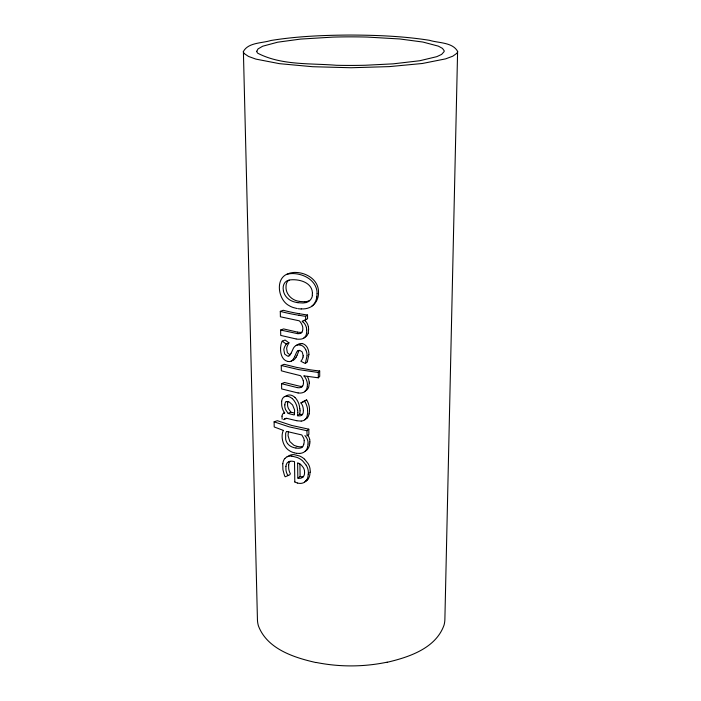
<?xml version="1.0" encoding="UTF-8"?>
<svg xmlns="http://www.w3.org/2000/svg" width="701" height="701" viewBox="0 0 701 701"><rect width="100%" height="100%" fill="white"/><g stroke="black" fill="none" stroke-linecap="round" stroke-linejoin="round"><path stroke-width="1.05" d="M318.508 292.238C318.867 297.732 315.985 303.805 311.559 306.241M304.216 440.491L304.19 441.604A13.459 13.459 0 0 1 304.129 442.515L303.805 444.215M317.071 293.544L316.834 296.952M307.686 411.189L307.643 412.661A18.515 18.515 0 0 1 307.608 413.248L307.266 415.456A8.14 8.14 0 0 1 305.329 419.47M309.518 409.682L309.483 411.154A19.269 19.269 0 0 1 309.439 411.732L309.132 413.879M309.877 441.604L309.842 442.822M303.165 355.46L302.166 351.911L299.826 350.412A3.181 3.181 0 0 0 297.951 350.763M308.054 443.269L308.028 444.311M312.409 293L312.243 295.314M297.811 412.293L297.706 410.269M303.156 355.565L303.147 356.038A6.765 6.765 0 0 1 303.042 356.87L303.016 357.028M303.375 410.804L303.226 412.556A5.704 5.704 0 0 1 303.095 413.117A4.013 4.013 0 0 1 301.921 415.071M308.633 329.452L308.177 333.177M297.811 412.416L297.715 413.914A13.836 13.836 0 0 1 297.627 414.51L297.452 415.474M300.054 410.917L299.967 412.477A13.818 13.818 0 0 1 299.897 412.968L299.713 414.037M309.229 383.342L308.747 386.838A6.992 6.992 0 0 1 306.468 390.255M308.396 472.693L308.361 474.113M306.766 331.012L306.355 334.272A6.844 6.844 0 0 1 303.866 338.092A8.009 8.009 0 0 1 299.984 339.179L298.083 339.223A14.344 14.344 0 0 1 297.259 339.135L296.243 338.977M307.38 384.945L307.257 386.707M310.192 471.37L310.157 472.465M316.046 662.576C294.017 657.599 267.134 649.021 258.415 625.853A24.377 24.377 0 0 1 257.442 619.658L243.396 51.515C248.207 42.393 262.156 43.287 270.893 40.5C297.049 36.268 323.599 35.199 350.062 35.05C376.603 35.138 403.241 36.163 429.494 40.316C438.432 43.12 452.601 42.165 457.604 51.401L444.881 619.342A24.298 24.298 0 0 1 444.04 625.108C435.812 648.337 409.06 657.144 387.224 662.279M280.575 348.152C280.347 353.225 281.881 359.928 287.498 361.392M308.913 354.364L308.887 353.637A19.803 19.803 0 0 0 308.808 352.524L308.703 351.753A13.538 13.538 0 0 0 308.3 350.001L308.019 349.194A8.543 8.543 0 0 0 302.166 343.472M303.498 382.571L303.472 383.21M307.047 355.898L305.426 363.057M308.904 354.575L307.336 361.716M284.781 404.906L284.808 406.615A8.105 8.105 0 0 0 284.983 407.702L285.009 407.824A10.813 10.813 0 0 0 285.789 409.962L288.19 413.459L294.254 414.983M304.584 472.991L304.479 470.748M287.568 403.504L287.585 405.327A8.272 8.272 0 0 0 287.743 406.343L287.778 406.536A10.944 10.944 0 0 0 288.523 408.665L290.827 412.118L291.747 412.372M280.593 347.661L280.935 344.98A15.694 15.694 0 0 1 281.46 342.991L282.214 341.168L285.097 340.02L288.935 342.833L287.541 345.391A11.97 11.97 0 0 0 286.84 347.433L286.797 347.643A6.405 6.405 0 0 0 286.656 348.607L287.392 352.805L289.96 354.802M309.824 443.102L309.421 445.529M308.002 444.697L307.625 446.958M285.885 466.349L285.947 469.854A14.966 14.966 0 0 0 287.007 473.762C287.375 476.925 292.002 474.612 289.697 472.334A15.264 15.264 0 0 1 288.681 468.452L288.619 464.956M256.838 51.243L257.994 48.947L262.7 46.213L277.657 42.2L300.589 39.081L332.852 37.118A605.866 605.866 0 0 1 367.385 37.083L399.745 38.967L422.887 42.042L438.353 46.143L442.454 48.378L444.136 50.674A2.208 2.208 0 0 1 444.11 51.611L441.639 54.398L436.784 56.667L419.689 60.75L393.173 63.844L365.475 65.246A608.512 608.512 0 0 1 336.401 65.281C310.333 63.143 281.583 65.535 257.81 53.25A3.225 3.225 0 0 1 256.768 51.252M282.74 463.685L282.941 469.784L284.475 475.462A8.78 8.78 0 0 0 284.737 476.014L285.167 476.785L287.962 475.62M294.359 414.396L294.613 410.847A11.619 11.619 0 0 0 294.464 409.629L292.536 404.88L289.215 401.997A7.133 7.133 0 0 0 288.689 401.813L288.199 401.691M281.6 401.27L281.714 405.415A16.333 16.333 0 0 0 283.344 410.777L283.537 411.075A11.321 11.321 0 0 0 284.247 412.188L284.606 413.055A4.486 4.486 0 0 0 284.028 413.187A2.629 2.629 0 0 0 283.747 413.301L284.746 412.845M281.96 416.166L282.17 419.18M307.204 387.031L306.933 388.126A7.001 7.001 0 0 1 304.523 391.693M302.657 330.416L302.736 329.899A9.542 9.542 0 0 0 302.806 329.111L302.788 327.726A7.378 7.378 0 0 0 302.578 326.508L302.56 326.447A12.793 12.793 0 0 0 300.633 322.399L300.484 322.171A8.929 8.929 0 0 0 299.87 321.435L299.257 320.813L280.391 316.782L280.295 311.358L283.257 310.28A193.248 193.248 0 0 0 299.441 313.75M288.4 431.956L288.058 435.356A18.41 18.41 0 0 0 288.085 435.75L289.82 441.534L293.807 445.179A11.943 11.943 0 0 0 294.578 445.547L297.005 446.353M291.52 352.331L293.412 348.231A7.325 7.325 0 0 1 296.015 345.532M297.084 355.214L298.757 351.236A6.852 6.852 0 0 1 299.134 350.553M297.022 355.372L296.102 357.282M294.753 356.441L296.462 352.542A4.776 4.776 0 0 1 297.662 350.921L297.969 350.798M291.476 352.419L291.108 353.243M294.648 356.678L293.684 358.57M288.935 342.833L286.218 344.025L284.843 346.408A11.733 11.733 0 0 0 284.028 348.607L284.01 348.721A6.239 6.239 0 0 0 283.835 349.781L284.667 354.101L287.48 356.064A2.646 2.646 0 0 0 288.794 355.977M286.288 431.912L286.139 432.166A6.773 6.773 0 0 0 285.666 433.297L285.649 439.247A11.593 11.593 0 0 0 287.559 443.593M284.895 458.542L285.824 457.648A6.467 6.467 0 0 1 286.963 456.886L289.811 455.413M456.745 53.407L452.776 56.194L445.617 58.866L422.326 63.493L389.388 66.613L351.052 67.743L312.637 66.709L279.471 63.668L255.874 59.103L248.531 56.448L244.386 53.67M307.389 384.586L307.327 383.561A10.208 10.208 0 0 0 307.292 383.193L307.161 382.387A14.169 14.169 0 0 0 305.321 377.699L305.285 377.629A8.07 8.07 0 0 0 304.216 376.262L303.761 375.832L318.35 377.821L319.726 376.323L319.682 370.987A251.773 251.773 0 0 1 310.026 369.777L296.427 367.359L284.177 364.301L281.25 365.475L281.346 370.768A156.454 156.454 0 0 0 285.71 371.986L300.492 375.683A8.254 8.254 0 0 1 301.053 376.349L301.369 376.787A12.732 12.732 0 0 1 303.244 380.634M307.739 479.344L306.942 480.124M318.35 377.821L318.298 372.476L319.682 370.987M305.829 480.982L304.83 481.885M302.946 476.978L302.184 477.574M305.163 451.26L306.328 450.34M305.321 481.491L307.248 479.861M306.898 480.159L306.013 480.798M306.959 430.729L308.817 429.187L308.878 434.357L307.012 435.908L306.959 430.729L289.241 426.874L274.109 421.836L274.205 426.962L283.511 430.458A1.937 1.937 0 0 0 283.073 431.036C280.61 436.644 282.871 447.107 289.758 450.901A15.615 15.615 0 0 0 291.476 451.821L292.668 452.32A14.826 14.826 0 0 0 292.965 452.425L294.315 452.837M304.751 451.602L304.304 451.943A8.833 8.833 0 0 1 299.695 453.389M301.228 421.047A6.861 6.861 0 0 0 304.83 419.82L304.839 419.759A5.433 5.433 0 0 0 305.242 419.4M304.804 419.785L306.617 418.392A5.722 5.722 0 0 0 307.178 417.892M302.972 402.094L306.644 399.956L307.196 400.841A10.366 10.366 0 0 1 307.537 401.48L307.862 402.199A21.389 21.389 0 0 1 308.379 403.522L308.896 405.169A19.882 19.882 0 0 1 309.299 406.974L309.518 409.235M286.727 431.439L301.824 434.953L303.638 438.151A11.978 11.978 0 0 1 303.962 439.045L304.024 439.273A4.986 4.986 0 0 1 304.19 440.132L304.216 440.447M288.742 280.435L289.198 280.12M304.655 391.526L306.302 390.317M307.204 362.084L305.268 363.477L303.393 362.548M303.489 476.391A4.933 4.933 0 0 1 301.272 476.715L300.159 476.557L297.829 478.1L297.618 462.879L298.372 463.168A9.761 9.761 0 0 1 301.448 465.219L303.367 467.663A9.726 9.726 0 0 1 304.076 469.188L304.374 470.231M302.99 321.978L302.122 321.26L307.573 318.753L307.529 315.029L299.441 313.768M303.367 410.409L303.235 408.692A12.609 12.609 0 0 0 302.052 404.643L301.851 404.293A8.666 8.666 0 0 0 301.439 403.601L300.922 402.891L304.532 400.832M298.819 315.292L305.618 316.335L307.529 315.029M303.787 338.022L305.662 336.778M297.408 415.693L299.669 414.256M293.605 359.902L291.169 361.129M288.19 413.459L290.827 412.118M286.604 418.392L283.782 419.689L284.825 418.567L286.472 418.278L296.768 420.74M284.676 396.678L287.55 395.364M298.109 392.989L281.662 388.932L281.574 383.692L284.483 382.483L299.888 386.277A7.799 7.799 0 0 0 300.571 386.356L300.589 386.356M306.644 399.956L305.093 400.604M289.872 273.259C274.406 276.352 277.605 299.713 289.101 305.627A19.689 19.689 0 0 0 290.267 306.276L291.029 306.644A23.475 23.475 0 0 0 293.246 307.529L297.154 308.545M302.368 402.33L300.922 402.891M295.988 338.942L280.724 335.42L280.628 330.04L283.572 328.927L297.522 332.125M274.109 421.836L277.316 420.688L291.844 425.498L308.817 429.187M305.881 302.508L305.47 302.622A14.844 14.844 0 0 1 302.709 302.99L298.004 302.709M301.868 332.256L301.693 332.292A8.727 8.727 0 0 1 300.063 332.397L297.61 332.143M301.167 421.099L297.093 420.802M299.651 453.442L296.725 453.319M304.672 301.754L300.238 301.491M300.887 386.365L301.605 386.33A4.662 4.662 0 0 0 302.508 386.146M297.82 333.685L280.628 330.04M301.141 414.44L301.798 414.431A4.39 4.39 0 0 0 302.552 414.309M301.22 309.01L298.179 308.712M291.844 456.097L297.136 457.455A18.804 18.804 0 0 1 302.543 460.776L306.214 465.227M318.298 372.476L298.617 369.602L281.25 365.475M299.967 301.448L299.52 301.377M297.811 302.683L297.259 302.587M296.47 453.284L294.806 452.951M297.32 387.609L297.715 387.679A7.983 7.983 0 0 0 298.346 387.749L299.537 387.723A4.618 4.618 0 0 0 301.614 386.996M299.748 414.265L300.265 414.352A7.939 7.939 0 0 0 300.86 414.431M297.566 415.719L298.03 415.798A8.622 8.622 0 0 0 298.652 415.877L299.809 415.877A4.004 4.004 0 0 0 301.71 415.22M304.935 435.54L306.153 437.205A11.12 11.12 0 0 1 307.879 441.087L307.941 441.586A8.447 8.447 0 0 1 308.011 442.147L308.054 442.883M295.918 448.079L294.201 447.702A20.163 20.163 0 0 1 292.913 447.308L292.151 447.001A12.565 12.565 0 0 1 291.248 446.59L290.635 446.248A10.69 10.69 0 0 1 288.05 444.154L287.655 443.654M299.345 301.342C291.756 300.536 285.211 293.789 286.052 285.955A7.693 7.693 0 0 1 288.462 280.409M297.075 302.552L294.99 302.096A19.006 19.006 0 0 1 288.9 299.371L288.751 299.213A13.722 13.722 0 0 1 283.353 290.775M302.096 343.727L301.36 343.621A5.021 5.021 0 0 0 298.933 343.954A4.723 4.723 0 0 0 298.442 344.2L296.208 345.453L296.646 345.26A5.433 5.433 0 0 1 299.178 344.936L300.046 345.067M300.116 476.549L299.905 463.974M297.969 478.126L299.082 478.292A5.021 5.021 0 0 0 302.157 477.618M297.084 387.574L281.574 383.692M287.655 361.427L289.382 361.593A4.592 4.592 0 0 0 291.046 361.208M297.233 446.397L298.24 446.598A9.279 9.279 0 0 0 302.806 446.458M297.443 483.033L298.495 483.252A9.385 9.385 0 0 0 298.898 483.304L299.564 483.366A7.755 7.755 0 0 0 304.882 481.955M293.85 412.907L292.212 412.486M297.347 483.007L294.849 481.999M303.13 362.417L300.852 361.26L301.386 360.577A8.824 8.824 0 0 0 303.042 357.037M286.218 344.025L282.214 341.168M304.681 320.392L305.207 320.856M304.576 459.225L308.107 463.624A15.334 15.334 0 0 1 310.008 468.645L310.201 470.906M294.841 397.388L294.56 397.134A8.745 8.745 0 0 0 291.598 395.364L290.512 395.092A5.477 5.477 0 0 0 289.785 394.996L289.741 394.996A4.6 4.6 0 0 0 287.541 395.338M307.783 435.268L308.046 435.654A11.234 11.234 0 0 1 309.702 439.509M304.69 401.428L305.259 402.321A10.366 10.366 0 0 1 305.618 402.952L305.96 403.68A21.302 21.302 0 0 1 306.609 405.309L306.994 406.51A19.567 19.567 0 0 1 307.459 408.481L307.678 410.672M305.767 349.764L306.127 350.561A12.688 12.688 0 0 1 306.819 353.085L306.942 353.909A19.067 19.067 0 0 1 307.029 355.021L307.056 355.687M309.676 439.518L309.781 440.14A8.631 8.631 0 0 1 309.824 440.57L309.868 441.306M306.521 328.173L306.679 329.155M308.405 326.841L308.633 329.128M283.441 290.757C282.372 286.578 283.923 281.232 288.654 280.269A13.153 13.153 0 0 1 290.67 279.839C299.362 279.042 311.822 282.398 312.401 292.668M309.15 381.896L309.01 380.941A14.458 14.458 0 0 0 307.327 376.402M306.696 329.4L306.766 330.548M309.176 382.115L309.229 383.053M299.958 408.841L300.054 410.742M303.498 382.509L303.454 381.949A7.597 7.597 0 0 0 303.218 380.643M308.396 472.535L308.186 470.362A15.124 15.124 0 0 0 306.197 465.236M318.499 291.774L318.429 290.398A15.851 15.851 0 0 0 318.263 289.022C316.51 278.823 305.908 272.794 296.19 272.461A17.271 17.271 0 0 0 289.855 273.206M317.071 293.298L316.992 291.695A15.588 15.588 0 0 0 316.729 289.863C314.469 279.576 303.515 273.995 293.675 273.592A21.267 21.267 0 0 0 290.24 273.688L288.935 273.889A14.055 14.055 0 0 0 286.481 274.59M294.806 481.981L294.508 461.661L293.43 461.433A8.456 8.456 0 0 0 289.075 461.495M305.618 316.335L305.662 320.059M292.431 398.694A17.639 17.639 0 0 1 297.531 410.278M291.949 398.405A9.236 9.236 0 0 0 289.057 396.705L287.901 396.407A5.906 5.906 0 0 0 287.191 396.302L287.016 396.293A4.942 4.942 0 0 0 284.659 396.643M287.585 403.504A6.064 6.064 0 0 1 287.945 401.638M282.056 416.175A3.926 3.926 0 0 1 283.598 413.099M281.714 401.279A6.055 6.055 0 0 1 284.571 396.503M294.919 397.318A17.762 17.762 0 0 1 299.756 408.849M284.939 404.889A4.408 4.408 0 0 1 285.877 401.726M286.227 401.743A3.225 3.225 0 0 1 288.129 401.717M309.045 413.932A8.333 8.333 0 0 1 307.266 417.962M303.402 383.219A5.012 5.012 0 0 1 301.842 387.04M304.567 391.815A8.929 8.929 0 0 1 298.127 392.893M300.107 344.848A8.727 8.727 0 0 1 305.741 349.773M293.588 358.605A6.949 6.949 0 0 1 291.222 361.199M295.997 357.308A6.931 6.931 0 0 1 293.658 359.981M291.003 353.208A6.151 6.151 0 0 1 288.978 355.985M309.36 445.599A8.99 8.99 0 0 1 306.609 450.244M307.59 446.949A8.964 8.964 0 0 1 305.233 451.278M303.735 444.259A5.704 5.704 0 0 1 301.947 447.291M301.921 447.527A8.631 8.631 0 0 1 295.98 447.895M298.828 315.266A203.886 203.886 0 0 1 280.286 311.384M303.007 321.952A11.041 11.041 0 0 1 306.521 328.173M302.56 330.67A3.917 3.917 0 0 1 300.694 333.361M300.65 333.325A7.15 7.15 0 0 1 297.82 333.632M305.233 320.83A10.979 10.979 0 0 1 308.379 326.841M308.142 333.168A6.756 6.756 0 0 1 305.846 336.743M304.523 472.991A5.827 5.827 0 0 1 303.034 477.066M286.008 466.349A5.95 5.95 0 0 1 287.401 462.642L288.032 462.204A5.249 5.249 0 0 1 288.365 461.977M288.575 461.854A4.556 4.556 0 0 1 289.101 461.608M308.133 474.121A10.489 10.489 0 0 1 305.978 481.105M287.121 456.719A9.131 9.131 0 0 1 291.844 456.149M282.871 463.694A9.104 9.104 0 0 1 284.825 458.48M288.716 464.956A6.44 6.44 0 0 1 289.863 461.503M289.802 455.326A8.465 8.465 0 0 1 294.332 454.695L299.406 455.939A17.648 17.648 0 0 1 304.584 459.208M309.93 472.483A10.787 10.787 0 0 1 307.897 479.458M316.747 296.944A14.204 14.204 0 0 1 312.19 306.074M311.612 306.495A17.131 17.131 0 0 1 301.228 308.861M309.684 300.536A12.066 12.066 0 0 1 304.751 301.693M312.506 295.349A9.087 9.087 0 0 1 305.925 302.674M457.648 51.41A3.382 3.382 0 0 1 456.719 53.381M244.421 53.635A3.531 3.531 0 0 1 243.335 51.523M387.197 662.156A177.23 177.23 0 0 1 316.081 662.436"/></g></svg>
